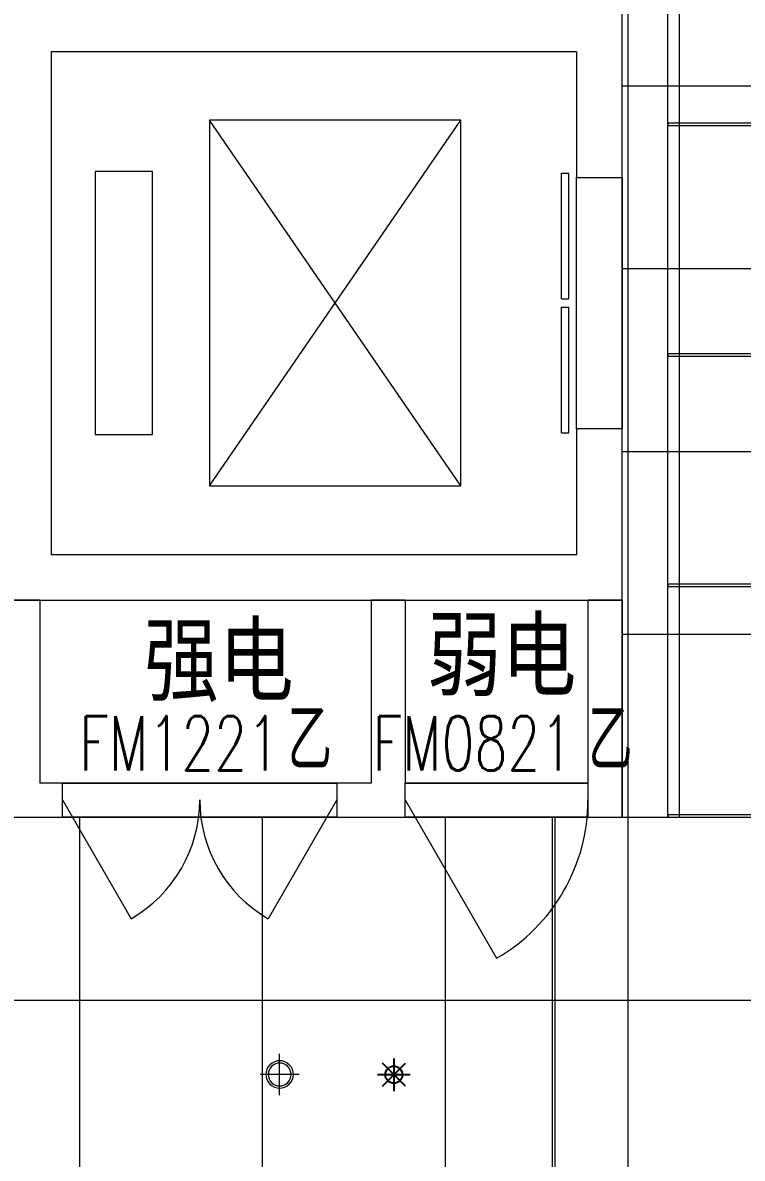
# Model space of a CAD drawing. Header units: millimetres. Extents: x 33621 to 401573, y -91663 to 133135.
# Drawn here: x 237732 to 240882, y 50554 to 55521 of the extents above; entities that cross this region are included whole.
import ezdxf

# ---------------------------------------------------------------- set-up
doc = ezdxf.new("R2010")
doc.units = ezdxf.units.MM
doc.header["$LTSCALE"] = 10
doc.linetypes.add('DASHDOT2', pattern=[0.5, 0.25, -0.125, 0, -0.125])
doc.linetypes.add('DOTE', pattern=[2.42, 2, -0.2, 0.02, -0.2])
doc.layers.get('0').update_dxf_attribs({"color": 253})
for name, color, linetype, lineweight in [('DOOR【门】', 253, 'Continuous', 0), ('DS-4BS-FINISH【墙完成线】', 253, 'Continuous', 0), ('FC-FLOOR【地材分格】', 253, 'Continuous', 0), ('RC-FIN【天花轮廓线】', 253, 'Continuous', 0), ('RC-LIGHT【天花灯具】', 253, 'Continuous', 0), ('RC-LIGHT【灯带】', 253, 'DASHDOT2', 0), ('RC-Modelling【天花造型】', 253, 'Continuous', 0), ('RC-STR【天花细线】', 253, 'Continuous', 0), ('RC-Text【天花文字】', 253, 'Continuous', 0), ('STAIR', 253, 'Continuous', 0), ('WALL', 253, 'Continuous', 0)]:
    doc.layers.add(name, color=color, linetype=linetype, lineweight=lineweight)
doc.layers.add('EQUIP_喷头', color=253, linetype='Continuous')
doc.styles.add('_TCH_WINDOW', font='SIMPLEX', dxfattribs={"bigfont": 'GBCBIG'})
doc.styles.add('XZC', font='SIMPLEX.SHX', dxfattribs={"width": 0.7, "bigfont": 'hztxt.shx'})
doc.styles.add('文字', font='')
doc.styles.get('文字').set_extended_font_data('SimSun')
doc.linetypes.add('LED_LINE', pattern='A,12.7,-5.08,["LED",XZC,S=2.54,R=0,X=-2.54,Y=-1.27],-6.35', length=24.13)

# ---------------------------------------------------------------- blocks, each defined once
blk = doc.blocks.new('$TCHSYS$LDOR22D')
for p, q in [((-0.5167, 0.8333), (-0.0167, 0.8333)), ((-0.5167, 0.8333), (-0.5167, 0.6667)), ((-0.0167, 0.8333), (-0.0167, 0.6667)), ((0.0167, 0.8333), (0.0167, 0.6667)), ((0.0167, 0.8333), (0.5167, 0.8333)), ((0.5167, 0.8333), (0.5167, 0.6667)), ((-0.5167, 0.6667), (-0.0167, 0.6667)), ((0.0167, 0.6667), (0.5167, 0.6667)), ((-0.5, 0.5), (0.5, 0.5))]:
    blk.add_line(p, q)
blk = doc.blocks.new('$DorLib2D$00000214')
at = {"color": 0}
blk.add_line((0.5, 0), (0, 0.866), dxfattribs=at)
blk.add_arc((0.5, 0), 1, 120, 180, dxfattribs=at)
blk = doc.blocks.new('$DorLib2D$00000215')
at = {"color": 0}
for p, q in [((-0.5, 0), (-0.25, 0.433)), ((0.5, 0), (0.25, 0.433))]:
    blk.add_line(p, q, dxfattribs=at)
for centre, start, end in [((-0.5, 0), 0, 60), ((0.5, 0), 120, 180)]:
    blk.add_arc(centre, 0.5, start, end, dxfattribs=at)
blk = doc.blocks.new('ZL_0603185999')
at = {"layer": 'RC-FIN【天花轮廓线】'}
blk.add_lwpolyline([(1612.5, -6100), (1412.5, -6100), (1412.5, -50)], dxfattribs=at)
at = {"layer": 'RC-LIGHT【灯带】', "linetype": 'LED_LINE', "ltscale": 0.015}
blk.add_lwpolyline([(1362.5, -6100), (1362.5, -50)], dxfattribs=at)
at = {"layer": 'RC-STR【天花细线】'}
for points in [[(1412.5, -3075), (-932.5, -3075), (-932.5, -3065), (1412.5, -3065)], [(1412.5, -4083.3), (-932.5, -4083.3), (-932.5, -4073.3), (1412.5, -4073.3)], [(1412.5, -5091.7), (-932.5, -5091.7), (-932.5, -5081.7), (1412.5, -5081.7)], [(1412.5, -6100), (-1612.5, -6100), (-1612.5, -6090), (1412.5, -6090)]]:
    blk.add_lwpolyline(points, close=True, dxfattribs=at)
blk = doc.blocks.new('圆形筒灯')
at = {"color": 251, "linetype": 'DOTE', "ltscale": 43.504693}
blk.add_line((0, 90.6), (0, -90.6), dxfattribs=at)
at = {"color": 251, "linetype": 'DOTE', "ltscale": 41.297046}
blk.add_line((86, 0), (-86, 0), dxfattribs=at)
blk.add_ellipse((0, 0), major_axis=(-42.4, 42.4), ratio=1, start_param=2.355868237233172, end_param=8.639053544412757)
at = {"color": 251}
blk.add_ellipse((0, 0), major_axis=(35.4, 35.4), ratio=1, start_param=5.49871431692557, end_param=11.78189962410516, dxfattribs=at)
blk = doc.blocks.new('$TwtSys$00000125')
at = {"color": 9}
for p, q in [((0.403, -0.403), (-0.403, 0.403)), ((-0.403, -0.403), (0.403, 0.403)), ((0, 0.57), (0, -0.57)), ((0.57, 0), (-0.57, 0))]:
    blk.add_line(p, q, dxfattribs=at)
at = {"color": 8}
blk.add_circle((0, 0), 0.3, dxfattribs=at)

msp = doc.modelspace()

# ---------------------------------------------------------------- hatches: boundary and pattern name
at = {"layer": 'FC-FLOOR【地材分格】'}
h = msp.add_hatch(dxfattribs=at)
h.set_pattern_fill('_USER', color=256, scale=800, double=1, pattern_type=0)
h.set_pattern_definition([(0, (243581.7, 52045.3), (0, 800), []), (90, (243581.7, 52045.3), (-800, 5e-14), [])])
h.paths.add_polyline_path([(261356.7, 52046.4), (261356.7, 49795.3), (254756.7, 49795.3), (254756.7, 50245.3), (254156.7, 50245.3), (254156.7, 49795.3), (247556.7, 49795.3), (247556.7, 50245.3), (246956.7, 50245.3), (246956.7, 49795.3), (240356.7, 49795.3), (240356.7, 50245.3), (239756.7, 50245.3), (239756.7, 49795.3), (233156.7, 49795.3), (233156.7, 50245.3), (232931.7, 50245.3), (232931.7, 52045.3), (240356.7, 52045.3), (240356.7, 58345.3), (243581.7, 58345.3), (243581.7, 52045.3)])

# ---------------------------------------------------------------- linework, layer by layer
at = {"layer": 'DOOR【门】'}
for p, q in [((239106.7, 52195.3), (237906.7, 52195.3)), ((240206.7, 52195.3), (239406.7, 52195.3)), ((239106.7, 52045.3), (237906.7, 52045.3)), ((240206.7, 52045.3), (239406.7, 52045.3))]:
    msp.add_line(p, q, dxfattribs=at)
at = {"layer": 'DS-4BS-FINISH【墙完成线】'}
msp.add_lwpolyline([(261356.7, 52046.4), (261356.7, 49795.3), (254756.7, 49795.3), (254756.7, 50245.3), (254156.7, 50245.3), (254156.7, 49795.3), (247556.7, 49795.3), (247556.7, 50245.3), (246956.7, 50245.3), (246956.7, 49795.3), (240356.7, 49795.3), (240356.7, 50245.3), (239756.7, 50245.3), (239756.7, 49795.3), (233156.7, 49795.3), (233156.7, 50245.3), (232931.7, 50245.3), (232931.7, 52045.3), (240356.7, 52045.3), (240356.7, 58345.3), (243581.7, 58345.3), (243581.7, 52045.3), (261356.7, 52046.4)], dxfattribs=at)
at = {"layer": 'RC-FIN【天花轮廓线】'}
for points in [[(240156.7, 54844.1), (240356.7, 54844.1), (240356.7, 53744.1), (240156.7, 53744.1)], [(237906.7, 52195.3), (239106.7, 52195.3), (239106.7, 52045.3), (237906.7, 52045.3)], [(239406.7, 52195.3), (240206.7, 52195.3), (240206.7, 52045.3), (239406.7, 52045.3)]]:
    msp.add_lwpolyline(points, close=True, dxfattribs=at)
at = {"layer": 'RC-STR【天花细线】'}
msp.add_lwpolyline([(240051.7, 52045.3), (240061.7, 52045.3), (240061.7, 50245.3), (240051.7, 50245.3)], close=True, dxfattribs=at)
at = {"layer": 'STAIR'}
for p, q in [((239649.5, 53495.3), (238549.5, 55095.3)), ((238549.5, 53495.3), (239649.5, 55095.3)), ((238549.5, 55095.3), (238549.5, 53495.3)), ((239649.5, 55095.3), (238549.5, 55095.3)), ((239649.5, 53495.3), (239649.5, 55095.3)), ((238049.5, 54870.3), (238049.5, 53720.3)), ((238299.5, 54870.3), (238049.5, 54870.3)), ((238299.5, 53720.3), (238299.5, 54870.3)), ((238049.5, 53720.3), (238299.5, 53720.3)), ((238549.5, 53495.3), (239649.5, 53495.3))]:
    msp.add_line(p, q, dxfattribs=at)
at = {"layer": 'WALL', "color": 9}
for p, q in [((240356.7, 54844.1), (240356.7, 55594.1)), ((240156.7, 55394.1), (237856.7, 55394.1)), ((237856.7, 55394.1), (237856.7, 53194.1)), ((240156.7, 55394.1), (240156.7, 54844.1)), ((240156.7, 54844.1), (240356.7, 54844.1)), ((240356.7, 53744.1), (240156.7, 53744.1)), ((240156.7, 53744.1), (240156.7, 53194.1)), ((240356.7, 52994.1), (240356.7, 53744.1)), ((240156.7, 53194.1), (237856.7, 53194.1)), ((237806.7, 52995.3), (237656.7, 52995.3)), ((240356.7, 52994.1), (237656.7, 52994.1)), ((237806.7, 52995.3), (237806.7, 52195.3)), ((239256.7, 52995.3), (239256.7, 52195.3)), ((239406.7, 52995.3), (239256.7, 52995.3)), ((239406.7, 52995.3), (239406.7, 52195.3)), ((240206.7, 52995.3), (240206.7, 52195.3)), ((240356.7, 52995.3), (240206.7, 52995.3)), ((240356.7, 52995.3), (240356.7, 52045.3)), ((237906.7, 52195.3), (237806.7, 52195.3)), ((237906.7, 52045.3), (237906.7, 52195.3)), ((239256.7, 52195.3), (239106.7, 52195.3)), ((239106.7, 52195.3), (239106.7, 52045.3)), ((239406.7, 52045.3), (239406.7, 52195.3)), ((240206.7, 52195.3), (240206.7, 52045.3)), ((237731.7, 52045.3), (237906.7, 52045.3)), ((239106.7, 52045.3), (239331.7, 52045.3)), ((239331.7, 52045.3), (239406.7, 52045.3)), ((240206.7, 52045.3), (240356.7, 52045.3))]:
    msp.add_line(p, q, dxfattribs=at)

# ---------------------------------------------------------------- block references
at = {"layer": 'DOOR【门】'}
for name, p, xscale, yscale, zscale, rotation in [('$TCHSYS$LDOR22D', (240256.7, 54295.3), -1100, -200, -1100, 270), ('$DorLib2D$00000215', (238506.7, 52121.4), 1200, 1200, 1200, 180), ('$DorLib2D$00000214', (239806.7, 52121.4), 800, 800, 800, 180)]:
    msp.add_blockref(name, p, dxfattribs=dict(at, xscale=xscale, yscale=yscale, zscale=zscale, rotation=rotation))
at = {"layer": 'EQUIP_喷头', "xscale": 125, "yscale": 125, "zscale": 125}
msp.add_blockref('$TwtSys$00000125', (239356.7, 50919.1), dxfattribs=at)
at = {"layer": 'RC-LIGHT【天花灯具】', "xscale": -1, "rotation": 180}
msp.add_blockref('圆形筒灯', (238856.7, 50920.3), dxfattribs=at)
at = {"layer": 'RC-Modelling【天花造型】', "xscale": -1}
msp.add_blockref('ZL_0603185999', (241969.2, 58146.4), dxfattribs=at)

# ---------------------------------------------------------------- texts
at = {"layer": 'DOOR【门】', "style": '_TCH_WINDOW'}
for p in [(238891.2, 52250.3), (240207.2, 52250.3)]:
    msp.add_text('乙', height=270.1, dxfattribs=at).set_placement(p)
at = {"layer": 'DOOR【门】', "style": '_TCH_WINDOW', "width": 0.705882}
for s, p in [('FM1221', (237979.2, 52250.3)), ('FM0821', (239263.2, 52250.3))]:
    msp.add_text(s, height=238, dxfattribs=at).set_placement(p)
at = {"layer": 'RC-Text【天花文字】', "style": '文字', "width": 0.8}
for s, p in [('强电', (238263, 52585.5)), ('弱电', (239500.8, 52608.1))]:
    msp.add_text(s, height=300, dxfattribs=at).set_placement(p)

doc.saveas('drawing.dxf')
